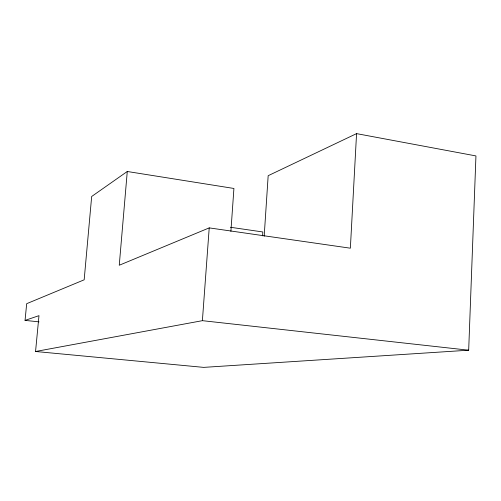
<?xml version="1.0" encoding="UTF-8"?>
<svg xmlns="http://www.w3.org/2000/svg" width="501" height="501" viewBox="0 0 501 501"><rect width="100%" height="100%" fill="white"/><g stroke="black" fill="none" stroke-linecap="round" stroke-linejoin="round"><path stroke-width="0.75" d="M230.892 231.374L233.923 188.464L127.273 171.492L91.67 196.486L84.168 279.815L26.678 303.687L25.05 320.396L38.984 315.655L35.552 351.495L203.688 367.377L468.679 350.199L475.95 155.93L356.562 133.623L268.173 175.694L264.177 236.259M356.562 133.623L350.362 248.195L209.218 227.886L119.257 265.242L127.273 171.492M262.58 235.871L262.837 231.969L230.404 227.26M35.552 351.495L202.391 320.671L209.218 227.886M25.05 320.396L39.009 321.849M202.391 320.671L468.679 350.199"/></g></svg>
